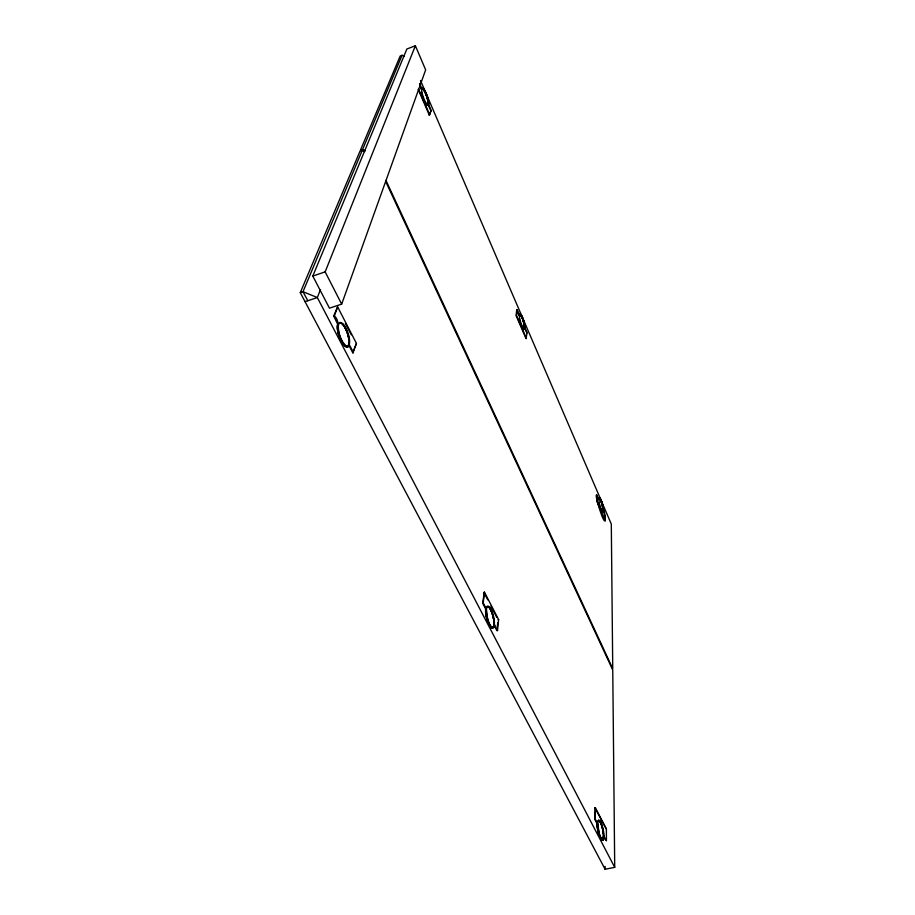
<?xml version="1.0" encoding="UTF-8"?>
<svg xmlns="http://www.w3.org/2000/svg" width="915" height="915" viewBox="0 0 915 915"><rect width="100%" height="100%" fill="white"/><g stroke="black" fill="none" stroke-linecap="round" stroke-linejoin="round"><path stroke-width="1.37" d="M603.58 836.287L603.248 839.375L602.116 840.37A10.317 2.505 78.3 0 1 598.845 834.514L597.095 823.809L594.727 819.234L595.333 807.602L606.393 829.082L606.428 840.656L603.58 836.287L606.428 840.656M604.884 520.807C602.642 522.717 591.216 482.72 598.753 499.132L599.451 498.046A7.297 1.43 74.6 0 1 601.853 503.387C602.882 509.243 605.124 515.568 605.284 520.704C605.902 514.596 603.054 509.255 602.242 503.273A7.297 1.43 74.6 0 0 599.851 497.932L598.387 498.401M604.117 836.184L603.786 839.261L602.653 840.256A10.317 2.493 78.3 0 1 599.394 834.4L597.644 823.694L595.276 819.131L595.333 807.602M605.284 520.704L596.969 501.477L597.003 495.084M497.337 626.615L497.749 622.52M497.52 630.549L498.606 619.649L484.458 592.165L482.617 603.099L485.659 608.955L487.169 620.198A11.243 3.328 76.1 0 0 491.412 627.85L493.162 627.656L494.558 624.831L497.52 630.549L496.937 630.698L493.963 624.979M516.723 310.002L516.071 315.595L526.056 338.653L527.051 332.82L524.993 328.039L523.815 320.959A8.006 1.716 72.7 0 0 520.921 314.486L519.4 314.017C518.416 318.054 514.436 301.595 519.251 314.726M494.558 624.831L493.768 627.507L492.007 627.701A11.243 3.328 76.1 0 1 487.764 620.038L486.254 608.807L483.212 602.939L484.458 592.165M526.491 338.527L516.506 315.458L517.158 309.865M337.635 324.15L337.418 329.045L338.802 335.473A12.97 4.449 71.3 0 0 344.532 345.904L347.3 347.094L348.855 345.241L352.813 352.858L356.438 343.411L337.624 306.868L333.712 316.041L337.635 324.15A13.107 4.495 71.3 0 0 341.329 341.387A13.107 4.495 71.3 0 0 348.97 345.047M527.051 332.82L524.569 328.176L523.391 321.096A8.006 1.716 72.7 0 0 520.498 314.623L519.331 313.788L518.828 314.863M352.813 352.858L356.438 343.411M431.182 110.406L429.284 115.038L431.182 110.406L428.666 104.573L427.671 97.47A9.15 2.024 70.2 0 0 424.114 89.476L422.49 87.771L421.175 88.446L419.63 84.878M341.672 304.135L425.658 69.872L415.376 45.75L406.878 48.998L312.804 276.067L329.457 308.172L341.672 304.135L325.157 271.881L415.376 45.75M353.476 352.652L349.519 345.024L347.963 346.888L345.195 345.698A12.97 4.449 71.3 0 1 339.476 335.256C336.789 328.622 340.311 321.371 334.387 315.812L337.624 306.868M320.479 289.575L317.333 297.547L614.72 867.363L605.101 869.25L300.28 292.64L359.961 151.295L362.18 150.483L364.708 151.581M362.18 150.483L303.014 291.713L300.28 292.64M402.062 55.289L400.198 56.009L360.35 150.38L362.569 149.568L402.062 55.289L404.419 56.353M421.175 88.446L422.021 87.943L423.656 89.647M597.918 820.709L598.49 820.389A9.733 2.356 78.3 0 1 602.207 827.549L602.768 830.054A10.042 2.436 78.3 0 1 602.791 839.444L602.23 839.81A9.745 2.356 78.3 0 1 598.467 832.627L597.895 830.099A10.042 2.436 78.3 0 1 597.301 823.203M428.666 104.573L427.214 97.642M312.804 276.067L325.157 271.881M305.05 301.653L317.333 297.547L303.014 291.713L307.772 300.738M333.712 316.041L334.387 315.812M337.772 323.876L338.447 323.658M482.617 603.099L483.212 602.939M485.659 608.955L486.254 608.807M498.023 619.798L498.606 619.649M606.393 829.082L594.796 807.716M492.487 627.427L491.63 627.393A10.614 3.145 76.1 0 1 486.791 618.163L486.208 615.406A10.934 3.237 76.1 0 1 486.014 608.532M362.569 149.568L365.085 150.666M598.948 498.08L599.371 498.275A6.897 1.35 74.6 0 1 602.127 504.657L602.539 506.395A7.103 1.395 74.6 0 1 602.562 511.565L602.139 511.382A6.897 1.35 74.6 0 1 601.624 510.753M519.777 314.28L520.361 314.76A7.56 1.613 72.7 0 1 523.666 322.412L524.089 324.253A7.789 1.67 72.7 0 1 523.632 328.805L523.06 328.336A7.56 1.624 72.7 0 1 522.385 327.41M425.967 103.624L426.756 104.504A8.898 1.979 70.2 0 0 427.911 100.959L427.477 99.014A8.635 1.921 70.2 0 0 423.439 89.647L422.639 88.755A8.898 1.979 70.2 0 0 421.255 89.327M345.401 323.464L351.246 334.799M483.863 592.325L487.729 599.817M490.943 606.062L496.731 617.305M385.958 180.381L612.741 668.671L611.3 524.055L420.523 80.52M385.615 181.319L612.753 670.02L614.72 867.363M419.585 83.505L421.643 88.275M428.7 105.911L430.222 109.411M596.603 495.187L597.472 497.222M418.635 89.155L429.753 114.867M418.166 89.338L429.284 115.038M598.948 503.216L599.359 504.977M519.297 318.797L519.731 320.65M421.449 92.232L421.884 94.199M493.391 618.574L492.808 615.864A10.614 3.145 76.1 0 0 488.038 606.668L487.169 606.588A10.934 3.237 76.1 0 0 486.471 607.228M605.101 866.413L605.101 869.25M493.768 619.764A11.369 3.363 76.1 0 1 490.246 626.638A11.369 3.363 76.1 0 1 485.602 609.207M488.301 606.336A11.369 3.363 76.1 0 1 493.62 618.826M486.574 606.668A11.049 3.271 76.1 0 1 493.517 618.757A11.049 3.271 76.1 0 1 489.902 625.906A11.049 3.271 76.1 0 1 486.014 607.777M598.639 820.206A10.134 2.459 78.3 0 1 603.362 833.565A10.134 2.459 78.3 0 1 600.469 838.197A10.134 2.459 78.3 0 1 597.243 822.436M338.378 323.75A12.604 4.323 71.3 0 0 337.875 330.281L338.459 333.3A12.238 4.209 71.3 0 0 344.921 345.653L346.27 346.362A12.616 4.335 71.3 0 0 348.718 338.859L348.135 335.897A12.238 4.198 71.3 0 0 341.775 323.647L340.426 322.881A12.604 4.323 71.3 0 0 339.271 322.926M349.107 342.587A12.741 4.369 71.3 0 1 342.187 342.576A12.741 4.369 71.3 0 1 337.795 324.436M339.488 322.48A12.741 4.369 71.3 0 1 348.992 339.968M603.591 836.013A10.431 2.528 78.3 0 1 600.023 837.545A10.431 2.528 78.3 0 1 597.163 822.139M599.405 820.561A10.431 2.528 78.3 0 1 603.454 833.668M342.221 323.533A13.107 4.495 71.3 0 1 349.05 339.282M523.54 329.103A8.086 1.727 72.7 0 1 522.156 327.25M520.646 323.853A8.086 1.727 72.7 0 0 521.39 325.694A7.869 1.681 72.7 0 1 520.052 321.931M518.794 314.966A8.086 1.727 72.7 0 1 522.374 318.294A8.086 1.727 72.7 0 1 524.421 328.92M523.517 328.908A7.869 1.681 72.7 0 1 522.179 327.147M518.874 315.206A7.869 1.681 72.7 0 1 522.682 319.209A7.869 1.681 72.7 0 1 524.021 329.045M521.676 326.072A7.56 1.624 72.7 0 1 520.292 322.572M426.596 104.676A9.253 2.047 70.2 0 1 425.715 103.544M422.902 97.733A9.253 2.047 70.2 0 1 422.124 95.434M421.117 88.515A9.253 2.047 70.2 0 1 425.567 93.307A9.253 2.047 70.2 0 1 428.254 104.665M427.305 105.031A8.99 1.99 70.2 0 1 425.738 103.418M422.993 97.802A8.99 1.99 70.2 0 1 422.238 95.572M421.209 88.778A8.99 1.99 70.2 0 1 425.944 94.348A8.99 1.99 70.2 0 1 427.843 105.008M598.582 498.16A7.171 1.407 74.6 0 1 601.704 503.101A7.171 1.407 74.6 0 1 602.859 511.577A7.171 1.407 74.6 0 1 599.668 506.167A7.377 1.453 74.6 0 0 602.962 511.691A7.377 1.453 74.6 0 0 601.498 502.346A7.377 1.453 74.6 0 0 598.399 498.378M599.165 504.359A7.171 1.407 74.6 0 1 598.776 502.575M601.052 509.724A6.897 1.35 74.6 0 1 599.885 506.727M603.328 839.341L602.768 839.696A9.745 2.356 78.3 0 1 599.016 832.513L598.444 829.985A10.042 2.425 78.3 0 1 598.456 820.595L599.016 820.275A9.745 2.356 78.3 0 1 602.745 827.446L603.305 829.939A10.042 2.425 78.3 0 1 603.328 839.341M493.082 627.278L492.224 627.244A10.614 3.145 76.1 0 1 487.398 618.014L486.803 615.257A10.934 3.237 76.1 0 1 487.764 606.439L488.633 606.519A10.614 3.134 76.1 0 1 493.402 615.704L493.986 618.426A10.934 3.237 76.1 0 1 493.082 627.278M602.951 511.451L602.539 511.279A6.897 1.35 74.6 0 1 599.76 504.874L599.348 503.113A7.103 1.395 74.6 0 1 599.348 497.966L599.771 498.16A6.897 1.35 74.6 0 1 602.516 504.542L602.939 506.292A7.103 1.395 74.6 0 1 602.951 511.451M346.934 346.144L345.584 345.435A12.238 4.198 71.3 0 1 339.133 333.083L338.539 330.063A12.616 4.323 71.3 0 1 341.089 322.663L342.45 323.43A12.238 4.198 71.3 0 1 348.798 335.679L349.381 338.653A12.616 4.323 71.3 0 1 346.934 346.144M524.055 328.668L523.483 328.21A7.56 1.613 72.7 0 1 520.155 320.513L519.72 318.66A7.789 1.67 72.7 0 1 520.212 314.142L520.784 314.623A7.56 1.613 72.7 0 1 524.089 322.274L524.512 324.116A7.789 1.67 72.7 0 1 524.055 328.668M427.225 104.333L426.436 103.452A8.635 1.91 70.2 0 1 422.353 94.028L421.918 92.06A8.898 1.967 70.2 0 1 423.107 88.583L423.897 89.476A8.635 1.91 70.2 0 1 427.946 98.843L428.38 100.787A8.898 1.967 70.2 0 1 427.225 104.333"/></g></svg>
